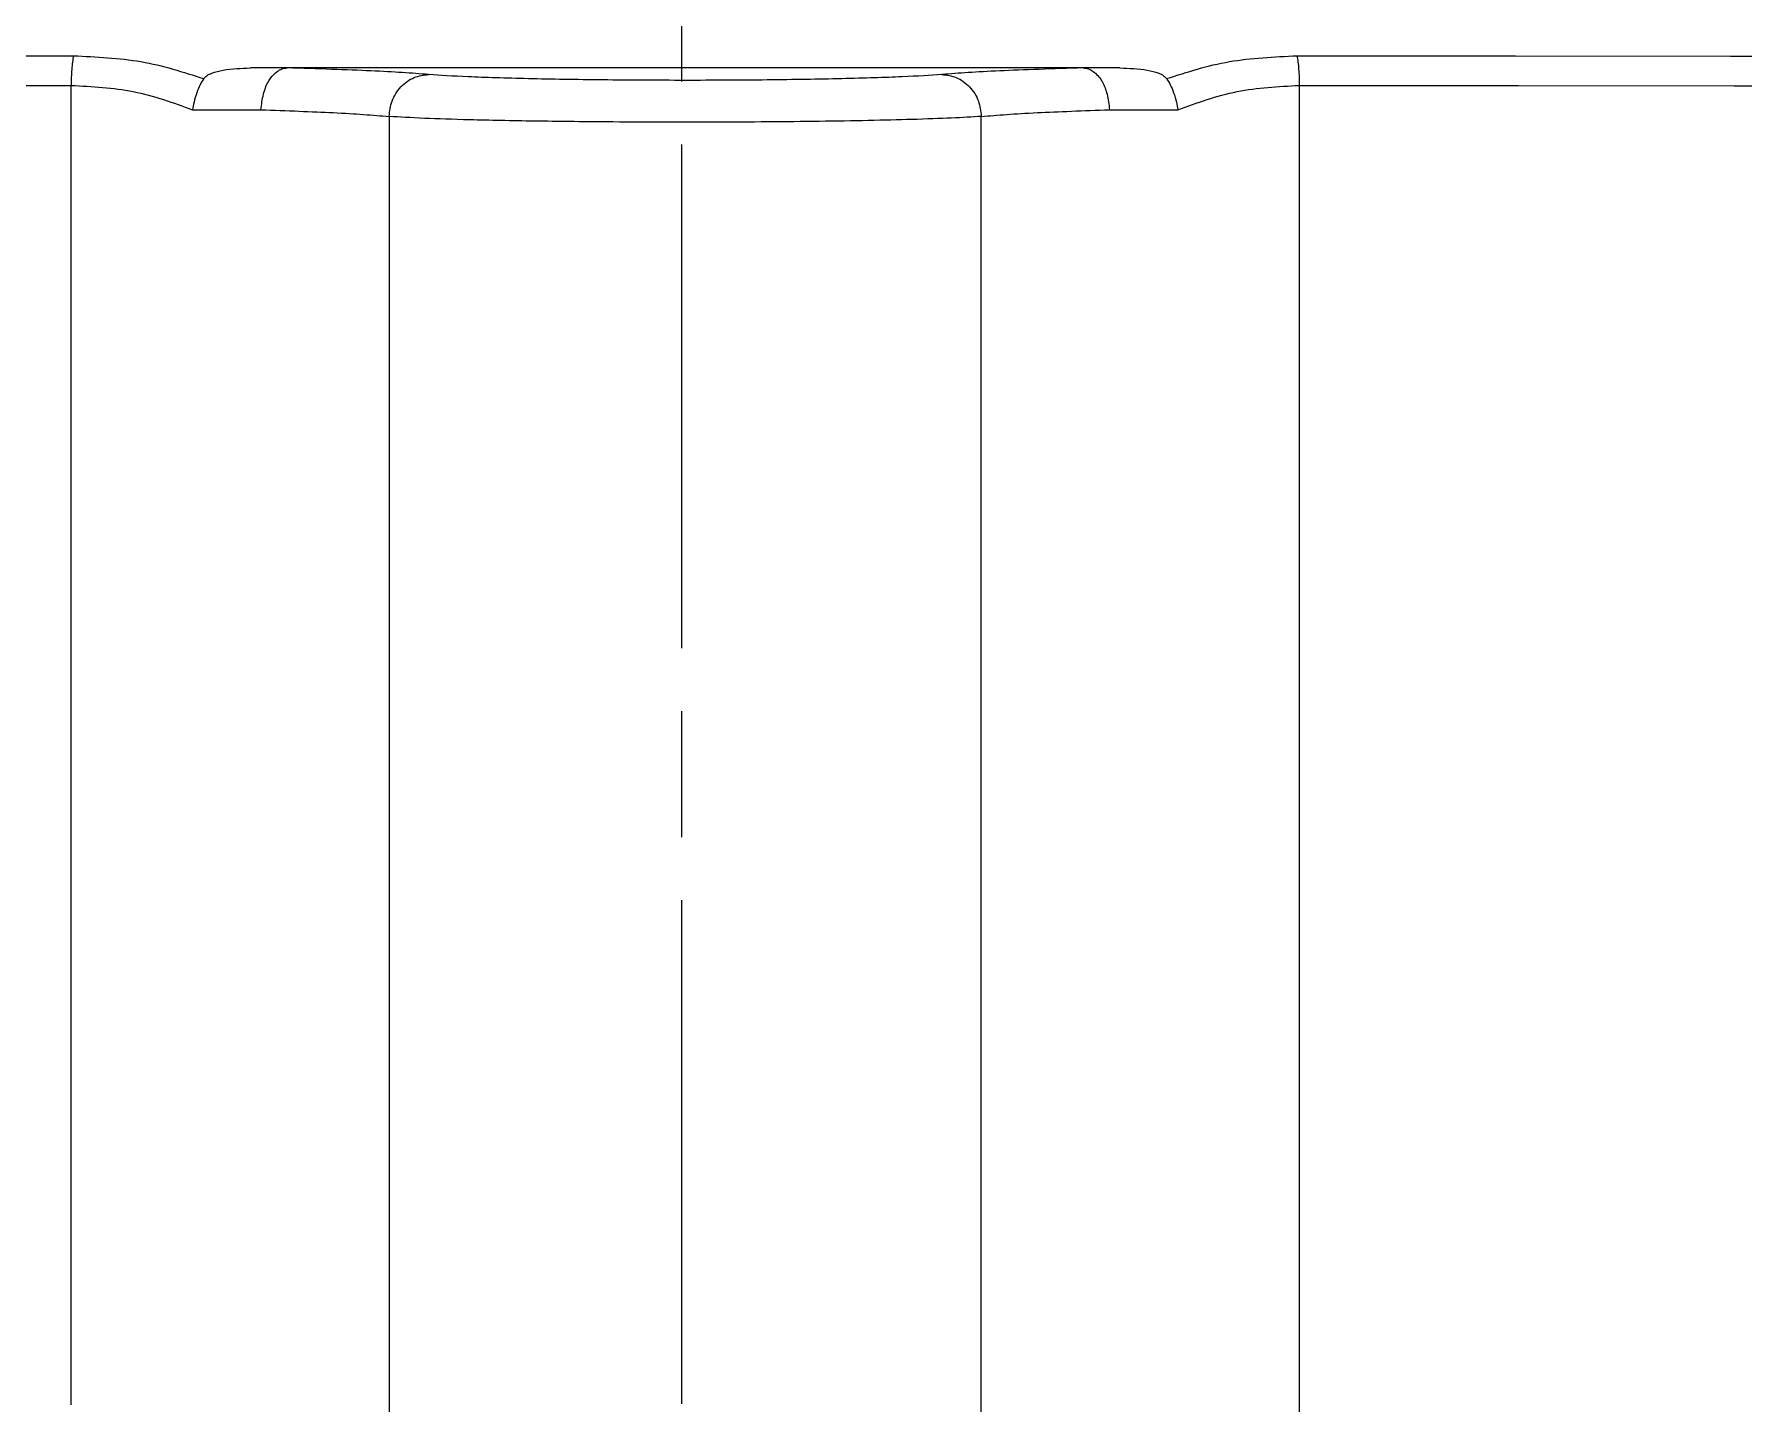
# Model space of a CAD drawing. Header units: millimetres. Extents: x 2379 to 4059, y 879 to 2067.
# Drawn here: x 3073.59 to 3114.28, y 1013.93 to 1046.55 of the extents above; entities that cross this region are included whole.
import ezdxf

# ---------------------------------------------------------------- set-up
doc = ezdxf.new("R2010")
doc.units = ezdxf.units.MM
doc.linetypes.add('AM_ISO08W050', pattern=[18, 12, -1.5, 3, -1.5])
doc.layers.add('AM_7', color=4, linetype='AM_ISO08W050', lineweight=25)

msp = doc.modelspace()

# ---------------------------------------------------------------- linework, layer by layer
at = {"color": 7, "linetype": 'Continuous', "lineweight": 25}
for p, q in [((3089.083, 1045.747), (3079.609, 1045.747)), ((3098.557, 1045.747), (3089.083, 1045.747)), ((3074.465, 1013.902), (3074.465, 1045.33)), ((3103.7, 1045.33), (3103.7, 1010.902)), ((3082.035, 1044.592), (3082.035, 1010.758)), ((3096.131, 1010.758), (3096.131, 1044.592))]:
    msp.add_line(p, q, dxfattribs=at)
at = {"color": 7, "linetype": 'Continuous', "lineweight": 25, "flags": 128}
for points in [[(3010.717, 1045.9), (3011.865, 1045.911), (3013.358, 1045.922), (3015.189, 1045.933), (3017.35, 1045.943), (3019.832, 1045.953), (3022.623, 1045.963), (3025.711, 1045.972), (3029.082, 1045.981), (3032.721, 1045.989), (3036.612, 1045.997), (3040.737, 1046.004), (3045.078, 1046.011), (3049.616, 1046.017), (3054.33, 1046.022), (3059.2, 1046.027), (3064.202, 1046.031), (3069.316, 1046.034), (3074.519, 1046.036)], [(3103.647, 1046.036), (3108.849, 1046.034), (3113.963, 1046.031), (3118.966, 1046.027), (3123.835, 1046.022), (3128.549, 1046.017), (3133.087, 1046.011), (3137.428, 1046.004), (3141.553, 1045.997), (3145.444, 1045.989), (3149.083, 1045.981), (3152.454, 1045.972), (3155.542, 1045.963), (3158.333, 1045.953), (3160.815, 1045.943), (3162.976, 1045.933), (3164.807, 1045.922), (3166.3, 1045.911), (3167.448, 1045.9)], [(3010.429, 1045.193), (3011.581, 1045.204), (3013.08, 1045.215), (3014.918, 1045.226), (3017.087, 1045.236), (3019.578, 1045.247), (3022.379, 1045.256), (3025.478, 1045.266), (3028.862, 1045.274), (3032.514, 1045.283), (3036.419, 1045.291), (3040.56, 1045.298), (3044.917, 1045.304), (3049.471, 1045.31), (3054.203, 1045.316), (3059.09, 1045.32), (3064.111, 1045.324), (3069.244, 1045.328), (3074.465, 1045.33)], [(3103.7, 1045.33), (3108.922, 1045.328), (3114.054, 1045.324), (3119.076, 1045.32), (3123.963, 1045.316), (3128.694, 1045.31), (3133.249, 1045.304), (3137.606, 1045.298), (3141.746, 1045.291), (3145.651, 1045.283), (3149.304, 1045.274), (3152.687, 1045.266), (3155.786, 1045.256), (3158.587, 1045.247), (3161.078, 1045.236), (3163.247, 1045.226), (3165.085, 1045.215), (3166.584, 1045.204), (3167.736, 1045.193)]]:
    msp.add_lwpolyline(points, dxfattribs=at)
at = {"color": 7, "linetype": 'Continuous', "lineweight": 25}
for centre, radius, start, end in [((3074.343, 3721.795), 2677.051, 270.064479, 270.099302), ((3103.823, 3722.231), 2677.487, 269.900697, 269.935518)]:
    msp.add_arc(centre, radius, start, end, dxfattribs=at)
for points in [[(3074.519, 1046.036), (3074.511, 1045.988), (3074.495, 1045.89), (3074.478, 1045.715), (3074.467, 1045.526), (3074.466, 1045.395), (3074.465, 1045.33)], [(3103.647, 1046.036), (3103.655, 1045.988), (3103.671, 1045.89), (3103.687, 1045.715), (3103.698, 1045.526), (3103.7, 1045.395), (3103.7, 1045.33)]]:
    msp.add_open_spline(points, degree=3, dxfattribs=at)
for points, knots in [([(3074.519, 1046.036), (3075.065, 1046.012), (3076.159, 1045.962), (3077.133, 1045.65), (3077.621, 1045.493)], [0, 0, 0, 0, 0.499348, 1, 1, 1, 1]), ([(3100.544, 1045.493), (3101.032, 1045.65), (3102.006, 1045.962), (3103.101, 1046.012), (3103.647, 1046.036)], [0, 0, 0, 0, 0.5006525, 1, 1, 1, 1]), ([(3077.621, 1045.493), (3077.643, 1045.517), (3077.693, 1045.571), (3077.855, 1045.645), (3078.203, 1045.73), (3078.515, 1045.739), (3078.733, 1045.746)], [0, 0, 0, 0, 0.0981068, 0.2156701, 0.4546075, 1, 1, 1, 1]), ([(3079.609, 1045.747), (3079.473, 1045.747), (3079.275, 1045.746), (3079.002, 1045.746), (3078.853, 1045.746), (3078.767, 1045.746), (3078.743, 1045.746), (3078.735, 1045.746), (3078.733, 1045.746)], [0, 0, 0, 0, 0.485398, 0.709453, 0.919202, 0.97572, 0.991889, 1, 1, 1, 1]), ([(3078.983, 1044.749), (3078.998, 1044.876), (3079.02, 1045.064), (3079.078, 1045.239), (3079.12, 1045.347), (3079.154, 1045.417), (3079.239, 1045.548), (3079.347, 1045.655), (3079.483, 1045.732), (3079.566, 1045.742), (3079.609, 1045.747)], [0, 0, 0, 0, 0.244887, 0.361345, 0.377678, 0.492933, 0.536162, 0.741629, 0.867487, 1, 1, 1, 1]), ([(3082.975, 1045.591), (3082.569, 1045.621), (3081.76, 1045.68), (3080.324, 1045.725), (3079.609, 1045.747)], [0, 0, 0, 0, 0.502375, 1, 1, 1, 1]), ([(3082.035, 1044.592), (3082.049, 1044.717), (3082.07, 1044.909), (3082.188, 1045.141), (3082.309, 1045.3), (3082.459, 1045.429), (3082.677, 1045.554), (3082.857, 1045.577), (3082.975, 1045.591)], [0, 0, 0, 0, 0.239617, 0.368463, 0.499999, 0.631535, 0.760382, 1, 1, 1, 1]), ([(3095.191, 1045.591), (3094.909, 1045.571), (3094.345, 1045.532), (3092.86, 1045.487), (3091.065, 1045.457), (3089.076, 1045.448), (3087.09, 1045.458), (3085.299, 1045.487), (3083.818, 1045.532), (3083.256, 1045.571), (3082.975, 1045.591)], [0, 0, 0, 0, 0.125138, 0.250256, 0.375373, 0.50043, 0.625397, 0.750284, 0.875124, 1, 1, 1, 1]), ([(3098.557, 1045.747), (3097.844, 1045.725), (3096.407, 1045.68), (3095.598, 1045.621), (3095.191, 1045.591)], [0, 0, 0, 0, 0.496466, 1, 1, 1, 1]), ([(3095.191, 1045.591), (3095.308, 1045.577), (3095.489, 1045.554), (3095.706, 1045.429), (3095.856, 1045.3), (3095.978, 1045.141), (3096.096, 1044.909), (3096.117, 1044.717), (3096.131, 1044.592)], [0, 0, 0, 0, 0.239618, 0.368465, 0.500002, 0.631538, 0.760384, 1, 1, 1, 1]), ([(3098.557, 1045.747), (3098.599, 1045.742), (3098.683, 1045.732), (3098.832, 1045.648), (3098.94, 1045.535), (3098.995, 1045.442), (3098.996, 1045.442), (3098.998, 1045.438), (3099.004, 1045.427), (3099.057, 1045.333), (3099.141, 1045.115), (3099.168, 1044.876), (3099.183, 1044.749)], [0, 0, 0, 0, 0.13275, 0.258828, 0.507271, 0.507353, 0.507953, 0.509582, 0.515681, 0.539247, 0.754927, 1, 1, 1, 1]), ([(3099.433, 1045.746), (3099.43, 1045.746), (3099.406, 1045.746), (3099.249, 1045.746), (3098.949, 1045.746), (3098.693, 1045.747), (3098.557, 1045.747)], [0, 0, 0, 0, 0.008069, 0.080583, 0.514577, 1, 1, 1, 1]), ([(3099.433, 1045.746), (3099.651, 1045.739), (3099.964, 1045.73), (3100.312, 1045.644), (3100.473, 1045.571), (3100.522, 1045.517), (3100.544, 1045.493)], [0, 0, 0, 0, 0.546902, 0.785535, 0.902249, 1, 1, 1, 1]), ([(3074.465, 1045.33), (3074.967, 1045.304), (3075.995, 1045.25), (3076.895, 1044.917), (3077.356, 1044.746)], [0, 0, 0, 0, 0.48849, 1, 1, 1, 1]), ([(3077.621, 1045.493), (3077.592, 1045.445), (3077.531, 1045.346), (3077.452, 1045.154), (3077.39, 1044.95), (3077.366, 1044.809), (3077.356, 1044.746)], [0, 0, 0, 0, 0.239434, 0.497145, 0.777846, 1, 1, 1, 1]), ([(3100.544, 1045.493), (3100.574, 1045.445), (3100.635, 1045.346), (3100.713, 1045.154), (3100.776, 1044.95), (3100.8, 1044.808), (3100.81, 1044.746)], [0, 0, 0, 0, 0.239149, 0.497163, 0.778524, 1, 1, 1, 1]), ([(3100.81, 1044.746), (3101.27, 1044.917), (3102.171, 1045.25), (3103.198, 1045.304), (3103.7, 1045.33)], [0, 0, 0, 0, 0.51151, 1, 1, 1, 1]), ([(3078.983, 1044.749), (3079.597, 1044.728), (3080.908, 1044.683), (3081.644, 1044.624), (3082.035, 1044.592)], [0, 0, 0, 0, 0.468316, 1, 1, 1, 1]), ([(3096.131, 1044.592), (3096.522, 1044.624), (3097.257, 1044.683), (3098.569, 1044.728), (3099.183, 1044.749)], [0, 0, 0, 0, 0.531637, 1, 1, 1, 1]), ([(3096.131, 1044.592), (3095.913, 1044.578), (3095.492, 1044.552), (3094.259, 1044.509), (3092.374, 1044.47), (3089.787, 1044.45), (3087.418, 1044.456), (3085.441, 1044.478), (3083.974, 1044.507), (3082.769, 1044.546), (3082.289, 1044.576), (3082.035, 1044.592)], [0, 0, 0, 0, 0.088859, 0.171995, 0.32047, 0.462481, 0.603147, 0.703171, 0.80801, 0.898186, 1, 1, 1, 1])]:
    msp.add_open_spline(points, degree=3, knots=knots, dxfattribs=at)
at = {"layer": 'AM_7'}
msp.add_line((3089.005, 1013.927), (3089.005, 1371.475), dxfattribs=at)

doc.saveas('drawing.dxf')
